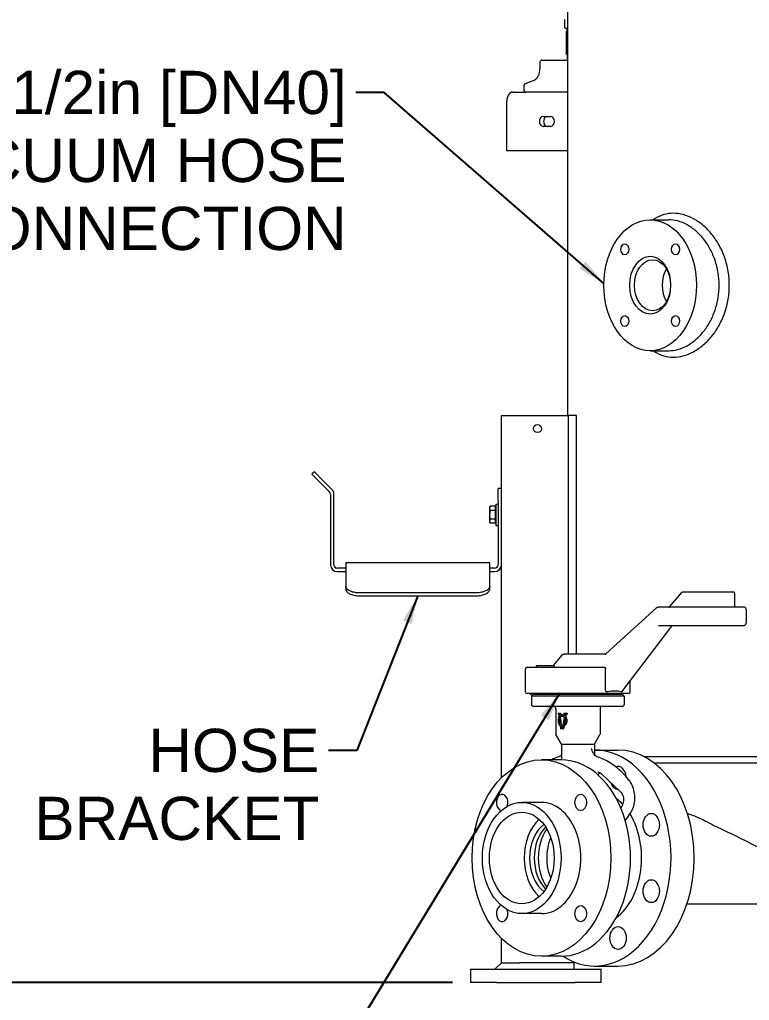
# Model space of a CAD drawing. Header units: inches. Extents: x 14 to 368, y 5 to 236.
# Drawn here: x 40.2 to 68.07, y 36.76 to 74.21 of the extents above; entities that cross this region are included whole.
import ezdxf

# ---------------------------------------------------------------- set-up
doc = ezdxf.new("R2010")
doc.units = ezdxf.units.IN
doc.header["$LTSCALE"] = 11
doc.header["$MEASUREMENT"] = 0
for name, color, linetype, lineweight in [('Dimension (ANSI)', 7, 'Continuous', 25), ('Symbol (ANSI)', 7, 'Continuous', 25), ('Visible (ANSI)', 7, 'Continuous', 50)]:
    doc.layers.add(name, color=color, linetype=linetype, lineweight=lineweight)
doc.styles.add('MEMCOR Medium', font='arial.ttf')
doc.styles.add('Standard D-E', font='arial.ttf')
doc.dimstyles.new('Default (ANSI)', dxfattribs={"dimscale": 11, "dimtxt": 0.15, "dimasz": 0.098425, "dimexe": 0.125, "dimexo": 0.0625, "dimgap": 0.031496, "dimtad": 0, "dimtih": 1, "dimtoh": 1, "dimdec": 4, "dimrnd": 1e-08, "dimzin": 3, "dimdsep": 46, "dimlunit": 5, "dimtxsty": 'MEMCOR Medium', "dimcen": 0.09, "dimdle": 0.393701, "dimclrd": 256, "dimclre": 256, "dimclrt": 256, "dimadec": 0, "dimazin": 1, "dimtfac": 0.8, "dimtofl": 0, "dimtmove": 0, "dimatfit": 3, "dimfxl": 1, "dimfrac": 1, "dimtolj": 1, "dimtzin": 4, "dimlwd": -1, "dimlwe": -1, "dimarcsym": 0})
doc.dimstyles.new('Default (ANSI)$7', dxfattribs={"dimscale": 11, "dimtxt": 0.15, "dimasz": 0.098425, "dimexe": 0.125, "dimexo": 0.0625, "dimgap": 0.031496, "dimtad": 0, "dimtih": 1, "dimtoh": 1, "dimdec": 4, "dimrnd": 1e-08, "dimzin": 3, "dimdsep": 46, "dimlunit": 5, "dimtxsty": 'MEMCOR Medium', "dimcen": 0.09, "dimdle": 0.393701, "dimclrd": 256, "dimclre": 256, "dimclrt": 256, "dimadec": 0, "dimazin": 1, "dimtfac": 0.8, "dimtofl": 0, "dimtmove": 0, "dimatfit": 3, "dimfxl": 1, "dimfrac": 1, "dimtolj": 1, "dimtzin": 4, "dimlwd": -1, "dimlwe": -1, "dimarcsym": 0})
doc.dimstyles.new('in [mm] D-E NeptuneBenson$7', dxfattribs={"dimscale": 11, "dimtxt": 0.15, "dimasz": 0.098425, "dimexe": 0.125, "dimexo": 0.063, "dimgap": 0.031496, "dimtad": 0, "dimtih": 1, "dimtoh": 1, "dimdec": 4, "dimrnd": 1e-08, "dimzin": 3, "dimdsep": 46, "dimlunit": 5, "dimtxsty": 'Standard D-E', "dimcen": 0.09, "dimdle": 0.393701, "dimclrd": 256, "dimclre": 256, "dimclrt": 256, "dimadec": 1, "dimazin": 1, "dimtfac": 1, "dimtofl": 0, "dimtmove": 0, "dimatfit": 3, "dimfxl": 1, "dimfrac": 1, "dimtolj": 1, "dimtzin": 4, "dimlwd": -1, "dimlwe": -1, "dimarcsym": 0})

# ---------------------------------------------------------------- blocks, each defined once
blk = doc.blocks.new('*D18')
at = {"layer": 'Defpoints', "color": 0, "transparency": 16777216}
for p in [(27.911, 123.456), (24.284, 37.444), (57.413, 37.444)]:
    blk.add_point(p, dxfattribs=at)
at = {"layer": 'Dimension (ANSI)', "transparency": 16777216}
for p, q in [((27.223, 123.456), (22.909, 123.456)), ((24.284, 122.373), (24.284, 84.27)), ((24.284, 38.526), (24.284, 79.085)), ((56.725, 37.444), (22.909, 37.444))]:
    blk.add_line(p, q, dxfattribs=at)
for points in [[(24.103, 122.373), (24.464, 122.373), (24.284, 123.456)], [(24.103, 38.526), (24.464, 38.526), (24.284, 37.444)]]:
    blk.add_solid(points, dxfattribs=at)
at = {"layer": 'Dimension (ANSI)', "transparency": 16777216, "char_height": 1.65, "attachment_point": 5, "style": 'MEMCOR Medium'}
for s, insert in [('\\A1; 86 in', (24.284, 82.866)), ('\\A1;[2184.7 mm]', (24.284, 80.274))]:
    blk.add_mtext(s, dxfattribs=dict(at, insert=insert))
blk = doc.blocks.new('*D19')
at = {"layer": 'Defpoints', "color": 0, "transparency": 16777216}
for p in [(34.443, 113.569), (58.822, 113.569), (57.413, 37.444)]:
    blk.add_point(p, dxfattribs=at)
at = {"layer": 'Dimension (ANSI)', "transparency": 16777216}
for p, q in [((58.135, 113.569), (33.068, 113.569)), ((34.443, 112.486), (34.443, 97.062)), ((34.443, 38.526), (34.443, 90.86)), ((56.725, 37.444), (33.068, 37.444))]:
    blk.add_line(p, q, dxfattribs=at)
for points in [[(34.262, 112.486), (34.623, 112.486), (34.443, 113.569)], [(34.262, 38.526), (34.623, 38.526), (34.443, 37.444)]]:
    blk.add_solid(points, dxfattribs=at)
at = {"layer": 'Dimension (ANSI)', "transparency": 16777216, "char_height": 1.65, "attachment_point": 5, "style": 'MEMCOR Medium'}
for s, insert in [('\\A1; 76{\\H0.8x;\\S1#8;} in', (34.443, 95.658)), ('\\A1;[1933.6 mm]', (34.443, 92.557))]:
    blk.add_mtext(s, dxfattribs=dict(at, insert=insert))

msp = doc.modelspace()

# ---------------------------------------------------------------- linework, layer by layer
at = {"layer": 'Visible (ANSI)', "linetype": 'Continuous', "lineweight": 18}
for p, q in [((61.136902, 59.09376), (61.136902, 100.81876)), ((61.012725, 74.212727), (61.012725, 73.903814)), ((61.063058, 73.871037), (61.039507, 73.884635)), ((61.085189, 73.871037), (61.063058, 73.871037)), ((61.136902, 73.871037), (61.085189, 73.871037)), ((61.115483, 73.787157), (61.115483, 73.871037)), ((61.07234, 73.759063), (61.07234, 72.903057)), ((61.115483, 73.787157), (61.095296, 73.775502)), ((61.134453, 73.787157), (61.115483, 73.787157)), ((61.136902, 73.787157), (61.134453, 73.787157)), ((60.155421, 72.665262), (61.136902, 72.665262)), ((61.115483, 72.874962), (61.095296, 72.886617)), ((61.115483, 72.874962), (61.134453, 72.874962)), ((61.115483, 72.874962), (61.115483, 72.665262)), ((61.134453, 72.874962), (61.136902, 72.874962)), ((60.071541, 72.581382), (60.071541, 72.329349)), ((59.459881, 71.685322), (59.459881, 71.52764)), ((59.832707, 71.893517), (59.509477, 71.765343)), ((59.028089, 71.44376), (59.53523, 71.44376)), ((61.136902, 71.44376), (59.53523, 71.44376)), ((58.803113, 69.198627), (58.803113, 71.09376)), ((60.191569, 70.511127), (60.478835, 70.511127)), ((60.478835, 70.136127), (60.191569, 70.136127)), ((61.136902, 69.198627), (58.803113, 69.198627)), ((64.280556, 66.56876), (64.988735, 66.56876)), ((64.280556, 61.56876), (64.988735, 61.56876)), ((58.600019, 45.259202), (58.600019, 59.09376)), ((58.600019, 59.09376), (59.290019, 59.09376)), ((59.290019, 59.09376), (61.164704, 59.09376)), ((61.466927, 59.09376), (61.164704, 59.09376)), ((61.164704, 49.977602), (61.164704, 59.09376)), ((61.466927, 49.977602), (61.466927, 59.09376)), ((51.455679, 56.940388), (51.363755, 56.848464)), ((51.455679, 56.940388), (51.809232, 56.586835)), ((51.717309, 56.494911), (51.363755, 56.848464)), ((52.124946, 56.271121), (51.809232, 56.586835)), ((51.717309, 56.494911), (52.033022, 56.179197)), ((58.600019, 56.30376), (58.470019, 56.30376)), ((58.470019, 55.80376), (58.470019, 56.30376)), ((52.071098, 56.087273), (52.071098, 53.390786)), ((52.201098, 53.390786), (52.201098, 56.087273)), ((58.147015, 55.58476), (58.169798, 55.624221)), ((58.147015, 55.58476), (58.147015, 55.543949)), ((58.147015, 55.543949), (58.147015, 55.297551)), ((58.365015, 55.628152), (58.172113, 55.628152)), ((58.365015, 55.459747), (58.172113, 55.459747)), ((58.365015, 55.628152), (58.365015, 55.543949)), ((58.365015, 55.58476), (58.390019, 55.58476)), ((58.365015, 55.543949), (58.365015, 55.459747)), ((58.365015, 55.459747), (58.365015, 55.297551)), ((58.390019, 55.70976), (58.390019, 54.89776)), ((58.390019, 55.70976), (58.470019, 55.70976)), ((58.470019, 55.80376), (58.470019, 53.390786)), ((58.147015, 55.297551), (58.147015, 55.057362)), ((58.365015, 55.135356), (58.172113, 55.135356)), ((58.365015, 55.297551), (58.365015, 55.135356)), ((58.365015, 55.135356), (58.365015, 55.057362)), ((58.147015, 55.057362), (58.147015, 55.02276)), ((58.147015, 55.02276), (58.169798, 54.983299)), ((58.365015, 54.979368), (58.172113, 54.979368)), ((58.365015, 55.057362), (58.365015, 54.979368)), ((58.365015, 55.02276), (58.390019, 55.02276)), ((58.390019, 54.89776), (58.470019, 54.89776)), ((52.652019, 53.260786), (52.331098, 53.260786)), ((52.652019, 53.460586), (52.652019, 52.57371)), ((58.152019, 53.460586), (52.652019, 53.460586)), ((58.152019, 52.57371), (58.152019, 53.460586)), ((58.340019, 53.260786), (58.152019, 53.260786)), ((52.331098, 53.130786), (52.652019, 53.130786)), ((58.152019, 53.130786), (58.340019, 53.130786)), ((52.652019, 52.57371), (52.652019, 52.463553)), ((58.152019, 52.463553), (58.152019, 52.57371)), ((57.652019, 52.320975), (53.152019, 52.320975)), ((53.152019, 52.211077), (57.652019, 52.211077)), ((65.472373, 52.333699), (65.009745, 51.784714)), ((67.090952, 52.352602), (65.512051, 52.352602)), ((67.458647, 52.352602), (67.090952, 52.352602)), ((67.512789, 51.797602), (67.512789, 52.292602)), ((62.591127, 49.991494), (64.518406, 51.751513)), ((67.29778, 51.777602), (64.583799, 51.777602)), ((67.849324, 51.777602), (67.29778, 51.777602)), ((67.955286, 51.202602), (67.955286, 51.652602)), ((63.200726, 48.542778), (65.102695, 51.051641)), ((64.592565, 51.077602), (67.29778, 51.077602)), ((67.29778, 51.077602), (67.849324, 51.077602)), ((60.901787, 49.938662), (60.567525, 49.527602)), ((60.917539, 49.953743), (60.926006, 49.95973)), ((62.560624, 49.977602), (60.981202, 49.977602)), ((59.580278, 49.477602), (59.580324, 49.477602)), ((59.580324, 49.477602), (62.535125, 49.477602)), ((59.929225, 49.517602), (59.929225, 49.487602)), ((60.044744, 49.527602), (59.939225, 49.527602)), ((60.06067, 49.527602), (60.044744, 49.527602)), ((60.500607, 49.527602), (60.06067, 49.527602)), ((60.512965, 49.527602), (60.500607, 49.527602)), ((60.619225, 49.527602), (60.512965, 49.527602)), ((60.629225, 49.487602), (60.629225, 49.517602)), ((59.520278, 48.537602), (59.520278, 49.417602)), ((62.578704, 48.605092), (62.578704, 49.417602)), ((63.51895, 48.537602), (63.51895, 48.962544)), ((59.580324, 48.477602), (59.580278, 48.477602)), ((63.45895, 48.477602), (59.580324, 48.477602)), ((59.82619, 48.453602), (59.74745, 48.374862)), ((63.29045, 48.374862), (59.74745, 48.374862)), ((59.74745, 48.374862), (59.74745, 48.059902)), ((59.82619, 48.453602), (63.21171, 48.453602)), ((61.164704, 48.453602), (61.164704, 48.477602)), ((61.25895, 48.453602), (61.25895, 48.477602)), ((61.472723, 48.453602), (61.472723, 48.477602)), ((61.565178, 48.453602), (61.565178, 48.477602)), ((61.77895, 48.453602), (61.77895, 48.477602)), ((63.21171, 48.453602), (63.29045, 48.374862)), ((63.29045, 48.374862), (63.29045, 48.059902)), ((63.21171, 47.981161), (59.82619, 47.981161)), ((60.672494, 47.902421), (60.672494, 46.923444)), ((60.761395, 47.730768), (60.836902, 47.730768)), ((60.761395, 47.730768), (60.761395, 47.68313)), ((60.783597, 47.68313), (60.761395, 47.68313)), ((60.836902, 47.68313), (60.811156, 47.68313)), ((60.836902, 47.68313), (60.836902, 47.730768)), ((60.836902, 47.730768), (60.851206, 47.730768)), ((60.836902, 47.68313), (60.851206, 47.68313)), ((60.851206, 47.730768), (60.851206, 47.68313)), ((60.906217, 47.661476), (60.920415, 47.661476)), ((60.984448, 47.730768), (60.984448, 47.68313)), ((60.984448, 47.730768), (61.098245, 47.730768)), ((61.01904, 47.68313), (60.984448, 47.68313)), ((61.040805, 47.581428), (61.055301, 47.581428)), ((61.098245, 47.68313), (61.060541, 47.68313)), ((61.098245, 47.68313), (61.098245, 47.730768)), ((61.098245, 47.730768), (61.113026, 47.730768)), ((61.098245, 47.68313), (61.113026, 47.68313)), ((61.113026, 47.730768), (61.113026, 47.68313)), ((62.365407, 47.902421), (62.365407, 46.923444)), ((60.826711, 47.567405), (60.841053, 47.567405)), ((60.884571, 47.262967), (60.870347, 47.262967)), ((60.906217, 47.207933), (60.920415, 47.207933)), ((60.990004, 47.227997), (60.975721, 47.227997)), ((60.889029, 46.543119), (60.675131, 46.913601)), ((60.958681, 47.130374), (60.857904, 47.130374)), ((60.883216, 47.178012), (60.930116, 47.178012)), ((60.958681, 47.130374), (60.972928, 47.130374)), ((62.148872, 46.543119), (62.36277, 46.913601)), ((60.889029, 46.543119), (62.148872, 46.543119)), ((60.889029, 46.543119), (60.889029, 45.943731)), ((62.148872, 46.543119), (62.148872, 46.138682)), ((62.159235, 46.31876), (63.043119, 46.31876)), ((60.878665, 45.94376), (60.127364, 45.94376)), ((64.043119, 46.06876), (79.003973, 46.06876)), ((79.266126, 45.81876), (64.43506, 45.81876)), ((62.422022, 45.410302), (63.147351, 44.724904)), ((60.127364, 44.31876), (59.376063, 44.31876)), ((63.220523, 44.22396), (63.163197, 44.097527)), ((63.370184, 43.682787), (63.51706, 43.890501)), ((65.684437, 40.44376), (73.277829, 40.44376)), ((60.127364, 40.06876), (59.376063, 40.06876)), ((58.600019, 38.19376), (58.600019, 39.128318)), ((60.878665, 38.44376), (60.127364, 38.44376)), ((61.366081, 38.224196), (61.366081, 38.19376)), ((57.412519, 37.94376), (58.412519, 37.94376)), ((57.412519, 37.94376), (57.412519, 37.44376)), ((58.600019, 38.19376), (58.350019, 37.94376)), ((58.412519, 37.94376), (61.412519, 37.94376)), ((58.600019, 38.19376), (59.290019, 38.19376)), ((61.366081, 38.19376), (59.290019, 38.19376)), ((61.366081, 38.19376), (61.366081, 37.94376)), ((61.412519, 37.94376), (62.412519, 37.94376)), ((62.159235, 38.06876), (63.043119, 38.06876)), ((62.412519, 37.44376), (62.412519, 37.94376)), ((58.412519, 37.44376), (57.412519, 37.44376)), ((58.412519, 37.44376), (61.412519, 37.44376)), ((62.412519, 37.44376), (61.412519, 37.44376))]:
    msp.add_line(p, q, dxfattribs=at)
msp.add_circle((59.977081, 58.59376), 0.155, dxfattribs=at)
for centre, radius, start, end in [((60.155421, 72.581382), 0.08388, 90, 180), ((51.941098, 56.087273), 0.26, 0, 45), ((51.941098, 56.087273), 0.13, 0, 45), ((52.331098, 53.390786), 0.26, 180, 270), ((52.331098, 53.390786), 0.13, 180, 270), ((58.340019, 53.390786), 0.26, 270, 0), ((58.340019, 53.390786), 0.13, 270, 0), ((64.994451, 51.797602), 0.02, 270, 319.8792598), ((67.532789, 51.797602), 0.02, 180, 270), ((59.580278, 49.417602), 0.06, 90, 180), ((59.919225, 49.487602), 0.01, 270, 0), ((59.939225, 49.517602), 0.01, 90, 180), ((60.619225, 49.517602), 0.01, 0, 90), ((60.639225, 49.487602), 0.01, 180, 270), ((59.580278, 48.537602), 0.06, 180, 270), ((59.850019, 48.69376), 0.28, 230.5330172, 258.1144625), ((59.850019, 48.69376), 0.28, 300.9400992, 309.4669828), ((63.45895, 48.537602), 0.06, 270, 0), ((59.82619, 48.059902), 0.07874, 180, 270), ((60.593753, 47.902421), 0.07874, 0, 90), ((62.444147, 47.902421), 0.07874, 90, 180), ((63.21171, 48.059902), 0.07874, 270, 0), ((60.692179, 46.923444), 0.019685, 180, 210), ((62.345722, 46.923444), 0.019685, 330, 0)]:
    msp.add_arc(centre, radius, start, end, dxfattribs=at)
for centre, major_axis, ratio, start_param, end_param in [((59.028089, 71.09376), (0, 0.35), 0.64278761, 0, 1.570796327), ((60.191569, 70.323627), (0, -0.1875), 0.766044443, 3.141592654, 6.283185307), ((60.352266, 70.323627), (0, 0.1875), 0.766044443, 0, 3.141592654), ((60.478835, 70.323627), (0, 0.1875), 0.766044443, 3.141592654, 6.283185307), ((65.426069, 64.06876), (0, -0.975), 0.707106781, 4.011241666, 5.413536294), ((61.51895, 46.705405), (1.873203, 1.697662), 0.412798647, 0.238248876, 0.616558969), ((61.51895, 46.814169), (0.62808, -3.843883), 0.15530946, 4.459057565, 4.486127873), ((61.51895, 47.030856), (0.62808, -3.843883), 0.15530946, 4.516556202, 4.533521908), ((61.51895, 47.030856), (-0.613527, 3.754816), 0.15530946, 1.370878981, 1.384673393), ((61.51895, 47.030856), (0.62808, 3.843883), 0.15530946, 1.42570696, 1.442672666), ((61.51895, 46.814169), (0.62808, 3.843883), 0.15530946, 1.368208323, 1.395278631), ((61.51895, 46.814169), (-0.613527, -3.754816), 0.15530946, 4.504294359, 4.532038449), ((61.51895, 46.814169), (0.62808, -3.843883), 0.15530946, 4.50278647, 4.562722717), ((61.51895, 47.030856), (0.62808, -3.843883), 0.15530946, 4.547020243, 4.626615601), ((61.51895, 47.030856), (-0.613527, 3.754816), 0.15530946, 1.402084069, 1.483588356), ((61.51895, 46.814169), (0.62808, -3.843883), 0.15530946, 4.579184167, 4.604688956), ((61.51895, 47.030856), (0.62808, -3.843883), 0.15530946, 4.639988142, 4.648737156), ((61.51895, 47.030856), (-0.613527, 3.754816), 0.15530946, 1.498043574, 1.506236003), ((61.51895, 47.030856), (0.62808, 3.843883), 0.15530946, 1.5491389, 1.557887914), ((61.51895, 47.030856), (0.62808, 3.843883), 0.15530946, 1.456171001, 1.535766359), ((61.51895, 46.814169), (0.62808, 3.843883), 0.15530946, 1.488334925, 1.513839714), ((61.51895, 46.814169), (-0.613527, -3.754816), 0.15530946, 4.627359357, 4.653474879), ((61.51895, 46.814169), (0.62808, 3.843883), 0.15530946, 1.411937228, 1.471873475), ((61.51895, 46.814169), (-0.613527, -3.754816), 0.15530946, 4.556191114, 4.605237962), ((62.159235, 42.19376), (0, 4.125), 0.707106781, 2.711262485, 6.286738481), ((63.043119, 42.19376), (0, 4.125), 0.707106781, 3.141592654, 6.283185307), ((60.878665, 42.19376), (0, -3.75), 0.707106781, 0, 3.141592654), ((63.054915, 45.251801), (0, 0.4375), 0.707106781, 4.821249869, 6.56646722), ((63.054915, 45.251801), (0, -0.4375), 0.707106781, 5.112137722, 6.276135647), ((58.627364, 44.31508), (0, -0.3125), 0.707106781, 1.086286583, 6.122805776), ((60.127364, 42.19376), (0, -2.125), 0.707106781, 0, 3.141592654), ((62.131397, 42.19376), (0, -2.57874), 0.707106781, 2.52558064, 2.654845979), ((62.131397, 42.19376), (0, -2.57874), 0.707106781, 0.486746674, 2.284047848), ((60.701888, 42.19376), (0, 1.75), 0.707106781, 0.56535343, 2.576239223), ((60.701888, 42.19376), (0, 1.45), 0.707106781, 0.489290778, 2.652301876), ((60.878665, 42.19376), (0, -1.45), 0.707106781, 3.756616118, 5.668161842), ((61.118079, 42.19376), (0, 1.574803), 0.707106781, 0.785412735, 2.356179919), ((58.627364, 40.07244), (0, -0.3125), 0.707106781, 3.301972185, 8.338491378)]:
    msp.add_ellipse(centre, major_axis=major_axis, ratio=ratio, start_param=start_param, end_param=end_param, dxfattribs=at)
for centre, major_axis in [((64.280556, 64.06876), (0, 2.5)), ((63.311806, 65.438779), (0, 0.210937)), ((65.249306, 65.438779), (0, -0.210937)), ((64.280556, 64.06876), (0, -1.105)), ((64.37248, 64.06876), (0, 0.975)), ((63.311806, 62.698741), (0, 0.210937)), ((65.249306, 62.698741), (0, -0.210937)), ((60.127364, 42.19376), (0, 3.75)), ((61.627364, 44.31508), (0, 0.3125)), ((59.376063, 42.19376), (0, 2.125)), ((59.376063, 42.19376), (0, -1.75)), ((64.321597, 43.460442), (0, 0.4375)), ((64.321597, 40.927078), (0, 0.4375)), ((61.627364, 40.07244), (0, -0.3125)), ((63.054915, 39.135719), (0, 0.4375))]:
    msp.add_ellipse(centre, major_axis=major_axis, ratio=0.707106781, dxfattribs=at)
for points, weights in [([(61.085189, 73.871037), (61.051558, 73.871037), (61.012725, 73.903814)], [2.18222620054, 2.18222620054, 2.02554940852]), ([(61.136902, 73.888316), (61.110033, 73.871037), (61.085189, 73.871037)], [2.09672972184, 2.18222620054, 2.18222620054]), ([(61.07234, 73.759063), (61.105626, 73.787157), (61.134453, 73.787157)], [3.34375465086, 3.60239497321, 3.60239497321]), ([(61.134453, 73.787157), (61.135678, 73.787157), (61.136902, 73.78711)], [3.60239497321, 3.60239497321, 3.60192817382]), ([(61.134453, 72.874962), (61.105626, 72.874962), (61.07234, 72.903057)], [3.60239497321, 3.60239497321, 3.34375465086]), ([(61.136902, 72.875009), (61.135678, 72.874962), (61.134453, 72.874962)], [3.60192817382, 3.60239497321, 3.60239497321]), ([(58.172113, 55.628152), (58.147015, 55.583028), (58.147015, 55.543949)], [1, 1.0379548493, 1]), ([(58.147015, 55.543949), (58.147015, 55.504871), (58.172113, 55.459747)], [1, 1.0379548493, 1]), ([(58.172113, 55.459747), (58.147015, 55.372827), (58.147015, 55.297551)], [1, 1.0379548493, 1]), ([(58.169798, 55.624221), (58.170925, 55.626174), (58.172113, 55.628152)], [1.00330774765, 1.00173300194, 1]), ([(58.147015, 55.297551), (58.147015, 55.222276), (58.172113, 55.135356)], [1, 1.0379548493, 1]), ([(58.172113, 55.135356), (58.147015, 55.093559), (58.147015, 55.057362)], [1, 1.0379548493, 1]), ([(58.147015, 55.057362), (58.147015, 55.021165), (58.172113, 54.979368)], [1, 1.0379548493, 1]), ([(63.229837, 44.2462), (63.208522, 44.271496), (63.186433, 44.296906)], [1.0008235683, 1.00051575515, 1.00001729957])]:
    msp.add_rational_spline(points, weights, degree=2, dxfattribs=at)
for points, knots in [([(59.832707, 71.893517), (59.858014, 71.903552), (59.882956, 71.918064), (59.930416, 71.956057), (59.952907, 71.979546), (59.993312, 72.03443), (60.01121, 72.065815), (60.040615, 72.13438), (60.052115, 72.171549), (60.067579, 72.248933), (60.071541, 72.289139), (60.071541, 72.329349)], [3.436501174, 3.436501174, 3.436501174, 3.436501174, 3.691678735, 3.691678735, 3.946856297, 3.946856297, 4.202033858, 4.202033858, 4.457211419, 4.457211419, 4.71238898, 4.71238898, 4.71238898, 4.71238898]), ([(59.509477, 71.765343), (59.502364, 71.762523), (59.496175, 71.758728), (59.484696, 71.749548), (59.479823, 71.744018), (59.472025, 71.732877), (59.469099, 71.727236), (59.464559, 71.716056), (59.462949, 71.710504), (59.460718, 71.699459), (59.460102, 71.693962), (59.459897, 71.687421), (59.459881, 71.686371), (59.459881, 71.685322)], [0.239216325, 0.239216325, 0.239216325, 0.239216325, 0.457102131, 0.457102131, 0.720951283, 0.720951283, 0.987267284, 0.987267284, 1.253583284, 1.253583284, 1.519899284, 1.519899284, 1.570796327, 1.570796327, 1.570796327, 1.570796327]), ([(59.459881, 71.52764), (59.459881, 71.5211), (59.460528, 71.51456), (59.463271, 71.501428), (59.46536, 71.494828), (59.471537, 71.481602), (59.475625, 71.474944), (59.48687, 71.462235), (59.494087, 71.456139), (59.510135, 71.447956), (59.518182, 71.445334), (59.529493, 71.443938), (59.532361, 71.44376), (59.53523, 71.44376)], [6.283185307, 6.283185307, 6.283185307, 6.283185307, 6.597344573, 6.597344573, 6.911503838, 6.911503838, 7.225663103, 7.225663103, 7.537236907, 7.537236907, 7.774795438, 7.774795438, 7.853981634, 7.853981634, 7.853981634, 7.853981634]), ([(64.391061, 61.568773), (64.409916, 61.55549), (64.428994, 61.54271), (64.558736, 61.460269), (64.67628, 61.407115), (64.917865, 61.337341), (65.041914, 61.320737), (65.286603, 61.320737), (65.415392, 61.337341), (65.676342, 61.407115), (65.808501, 61.460269), (66.066158, 61.600638), (66.191853, 61.687965), (66.42753, 61.889584), (66.537485, 62.003889), (66.734211, 62.247347), (66.827784, 62.384896), (66.994318, 62.684551), (67.067266, 62.846652), (67.185161, 63.185035), (67.230185, 63.361597), (67.289391, 63.716942), (67.303554, 63.895729), (67.303554, 64.241791), (67.289391, 64.420578), (67.230185, 64.775923), (67.185161, 64.952484), (67.067266, 65.290868), (66.994318, 65.452969), (66.827784, 65.752624), (66.734211, 65.890173), (66.537485, 66.133631), (66.42753, 66.247936), (66.191853, 66.449555), (66.066158, 66.536882), (65.808501, 66.677251), (65.676342, 66.730404), (65.415392, 66.800178), (65.286603, 66.816783), (65.041914, 66.816783), (64.917865, 66.800178), (64.67628, 66.730404), (64.558736, 66.677251), (64.428994, 66.594809), (64.409916, 66.58203), (64.391061, 66.568747)], [7.680576481, 7.680576481, 7.680576481, 7.680576481, 7.910824553, 7.910824553, 9.229246206, 9.229246206, 10.547667858, 10.547667858, 11.866089511, 11.866089511, 13.184511163, 13.184511163, 14.502932816, 14.502932816, 15.821354468, 15.821354468, 17.13984978, 17.13984978, 18.458345092, 18.458345092, 19.776840404, 19.776840404, 21.095335716, 21.095335716, 22.413831028, 22.413831028, 23.73232634, 23.73232634, 25.050821652, 25.050821652, 26.369316964, 26.369316964, 27.687738617, 27.687738617, 29.006160269, 29.006160269, 30.324581922, 30.324581922, 31.643003574, 31.643003574, 32.961425227, 32.961425227, 34.279846879, 34.279846879, 34.510094951, 34.510094951, 34.510094951, 34.510094951]), ([(64.988735, 61.56876), (65.099973, 61.56876), (65.216858, 61.583848), (65.453257, 61.647281), (65.572767, 61.695612), (65.805397, 61.823285), (65.918693, 61.902729), (66.130839, 62.086182), (66.229667, 62.190204), (66.406295, 62.411786), (66.490191, 62.536973), (66.639347, 62.809672), (66.704596, 62.957179), (66.809973, 63.26505), (66.850169, 63.425665), (66.903008, 63.748859), (66.915635, 63.911441), (66.915635, 64.226079), (66.903008, 64.38866), (66.850169, 64.711854), (66.809973, 64.87247), (66.704596, 65.180341), (66.639347, 65.327848), (66.490191, 65.600547), (66.406295, 65.725734), (66.229667, 65.947316), (66.130839, 66.051338), (65.918693, 66.234791), (65.805397, 66.314235), (65.572767, 66.441907), (65.453257, 66.490238), (65.216858, 66.553672), (65.099973, 66.56876), (64.988735, 66.56876)], [-28.7699712, -28.7699712, -28.7699712, -28.7699712, -27.571243589, -27.571243589, -26.372515978, -26.372515978, -25.173788367, -25.173788367, -23.975060756, -23.975060756, -22.776290767, -22.776290767, -21.577520778, -21.577520778, -20.378750789, -20.378750789, -19.1799808, -19.1799808, -17.981210811, -17.981210811, -16.782440822, -16.782440822, -15.583670834, -15.583670834, -14.384900845, -14.384900845, -13.186173234, -13.186173234, -11.987445622, -11.987445622, -10.788718011, -10.788718011, -9.5899904, -9.5899904, -9.5899904, -9.5899904]), ([(53.152019, 52.320975), (53.089236, 52.320975), (53.022268, 52.327706), (52.899078, 52.354742), (52.842855, 52.375007), (52.754034, 52.420961), (52.715542, 52.44971), (52.664536, 52.511161), (52.652019, 52.543823), (52.652019, 52.57371)], [3.832847683, 3.832847683, 3.832847683, 3.832847683, 4.311254504, 4.311254504, 4.789661326, 4.789661326, 5.268515739, 5.268515739, 5.747370152, 5.747370152, 5.747370152, 5.747370152]), ([(52.652019, 52.463553), (52.652019, 52.433732), (52.664535, 52.401127), (52.715541, 52.339755), (52.754033, 52.311028), (52.842855, 52.2651), (52.899078, 52.24484), (53.022268, 52.217808), (53.089236, 52.211077), (53.152019, 52.211077)], [1.918499325, 1.918499325, 1.918499325, 1.918499325, 2.397370531, 2.397370531, 2.876241737, 2.876241737, 3.354649092, 3.354649092, 3.833056446, 3.833056446, 3.833056446, 3.833056446]), ([(58.152019, 52.57371), (58.152019, 52.543823), (58.139502, 52.511161), (58.088495, 52.44971), (58.050004, 52.420961), (57.961182, 52.375007), (57.90496, 52.354742), (57.781769, 52.327706), (57.714802, 52.320975), (57.652019, 52.320975)], [1.918325214, 1.918325214, 1.918325214, 1.918325214, 2.397179627, 2.397179627, 2.876034039, 2.876034039, 3.354440861, 3.354440861, 3.832847683, 3.832847683, 3.832847683, 3.832847683]), ([(57.652019, 52.211077), (57.714802, 52.211077), (57.78177, 52.217808), (57.90496, 52.24484), (57.961182, 52.2651), (58.050005, 52.311028), (58.088497, 52.339755), (58.139503, 52.401127), (58.152019, 52.433732), (58.152019, 52.463553)], [3.833056446, 3.833056446, 3.833056446, 3.833056446, 4.311463801, 4.311463801, 4.789871156, 4.789871156, 5.268742362, 5.268742362, 5.747613568, 5.747613568, 5.747613568, 5.747613568]), ([(65.472373, 52.333699), (65.474077, 52.335722), (65.47597, 52.337682), (65.480167, 52.341391), (65.482472, 52.34314), (65.487498, 52.346305), (65.49022, 52.34772), (65.496021, 52.350072), (65.4991, 52.351007), (65.50547, 52.352273), (65.50876, 52.352602), (65.512051, 52.352602)], [4.0142572796, 4.0142572796, 4.0142572796, 4.0142572796, 4.1538836197, 4.1538836197, 4.2935099599, 4.2935099599, 4.4331363001, 4.4331363001, 4.5727626402, 4.5727626402, 4.7123889804, 4.7123889804, 4.7123889804, 4.7123889804]), ([(67.512789, 52.292602), (67.512789, 52.297659), (67.512236, 52.302716), (67.509927, 52.312763), (67.508174, 52.317758), (67.503161, 52.327516), (67.499894, 52.332295), (67.491417, 52.341005), (67.486193, 52.344951), (67.474907, 52.350216), (67.469172, 52.351844), (67.461716, 52.352532), (67.460182, 52.352602), (67.458647, 52.352602)], [6.283185307, 6.283185307, 6.283185307, 6.283185307, 6.597344573, 6.597344573, 6.911503838, 6.911503838, 7.225663103, 7.225663103, 7.535371087, 7.535371087, 7.788887149, 7.788887149, 7.853981634, 7.853981634, 7.853981634, 7.853981634]), ([(64.518406, 51.751513), (64.521733, 51.75455), (64.525295, 51.757422), (64.532892, 51.762727), (64.536927, 51.765161), (64.545431, 51.76947), (64.5499, 51.771344), (64.559179, 51.774407), (64.563989, 51.775596), (64.573799, 51.777194), (64.578799, 51.777602), (64.583799, 51.777602)], [4.1390143825, 4.1390143825, 4.1390143825, 4.1390143825, 4.2536893021, 4.2536893021, 4.3683642217, 4.3683642217, 4.4830391412, 4.4830391412, 4.5977140608, 4.5977140608, 4.7123889804, 4.7123889804, 4.7123889804, 4.7123889804]), ([(67.955286, 51.652602), (67.955286, 51.663852), (67.954045, 51.675103), (67.948981, 51.697144), (67.94516, 51.707943), (67.934594, 51.72851), (67.927837, 51.738302), (67.910837, 51.75577), (67.900527, 51.763451), (67.8786, 51.773526), (67.867483, 51.77652), (67.853838, 51.77752), (67.851581, 51.777602), (67.849324, 51.777602)], [6.283185307, 6.283185307, 6.283185307, 6.283185307, 6.597344573, 6.597344573, 6.911503838, 6.911503838, 7.225663103, 7.225663103, 7.539822369, 7.539822369, 7.802215826, 7.802215826, 7.853981634, 7.853981634, 7.853981634, 7.853981634]), ([(65.102695, 51.051641), (65.105731, 51.055646), (65.108846, 51.059148), (65.115024, 51.065131), (65.118085, 51.067612), (65.123978, 51.071642), (65.126808, 51.073192), (65.132161, 51.075536), (65.134683, 51.076333), (65.139506, 51.077365), (65.141808, 51.077602), (65.144108, 51.077602)], [3.96177956, 3.96177956, 3.96177956, 3.96177956, 4.1119014441, 4.1119014441, 4.2620233281, 4.2620233281, 4.4121452122, 4.4121452122, 4.5622670963, 4.5622670963, 4.7123889804, 4.7123889804, 4.7123889804, 4.7123889804]), ([(67.849324, 51.077602), (67.859782, 51.077602), (67.870214, 51.079425), (67.890029, 51.086277), (67.899305, 51.091436), (67.916674, 51.104635), (67.924412, 51.112964), (67.937583, 51.131554), (67.942815, 51.141932), (67.950561, 51.163378), (67.953074, 51.174459), (67.95497, 51.191283), (67.955286, 51.196942), (67.955286, 51.202602)], [4.71238898, 4.71238898, 4.71238898, 4.71238898, 4.952223352, 4.952223352, 5.205464091, 5.205464091, 5.496806774, 5.496806774, 5.81096604, 5.81096604, 6.125125305, 6.125125305, 6.283185307, 6.283185307, 6.283185307, 6.283185307]), ([(60.901787, 49.938662), (60.902653, 49.939726), (60.903542, 49.940777), (60.905378, 49.942854), (60.906324, 49.94388), (60.908292, 49.945909), (60.909312, 49.946912), (60.911451, 49.948898), (60.91257, 49.949881), (60.914941, 49.951827), (60.916193, 49.952791), (60.917539, 49.953743)], [-1.3829708948, -1.3829708948, -1.3829708948, -1.3829708948, -1.2988640278, -1.2988640278, -1.2147571607, -1.2147571607, -1.1306502936, -1.1306502936, -1.0465434266, -1.0465434266, -0.9624365595, -0.9624365595, -0.9624365595, -0.9624365595]), ([(60.926006, 49.95973), (60.929061, 49.96189), (60.932271, 49.963909), (60.938981, 49.9676), (60.942482, 49.969272), (60.949737, 49.972202), (60.953491, 49.97346), (60.961187, 49.975502), (60.965129, 49.976286), (60.973115, 49.977336), (60.977158, 49.977602), (60.981202, 49.977602)], [4.2487413714, 4.2487413714, 4.2487413714, 4.2487413714, 4.3414708932, 4.3414708932, 4.434200415, 4.434200415, 4.5269299368, 4.5269299368, 4.6196594586, 4.6196594586, 4.7123889804, 4.7123889804, 4.7123889804, 4.7123889804]), ([(62.560624, 49.977602), (62.562381, 49.977602), (62.564138, 49.977743), (62.567754, 49.978331), (62.569612, 49.978781), (62.573494, 49.980063), (62.575517, 49.980896), (62.579736, 49.983033), (62.581932, 49.984339), (62.586452, 49.987496), (62.588777, 49.989348), (62.591127, 49.991494)], [4.7123889804, 4.7123889804, 4.7123889804, 4.7123889804, 4.8270639, 4.8270639, 4.9417388195, 4.9417388195, 5.0564137391, 5.0564137391, 5.1710886587, 5.1710886587, 5.2857635783, 5.2857635783, 5.2857635783, 5.2857635783]), ([(62.535125, 49.477602), (62.540553, 49.477602), (62.546946, 49.475841), (62.556926, 49.470085), (62.562296, 49.465112), (62.569859, 49.454586), (62.573414, 49.447207), (62.577466, 49.43358), (62.578704, 49.424945), (62.578704, 49.417602)], [0.6867161973, 0.6867161973, 0.6867161973, 0.6867161973, 0.7452113325, 0.7452113325, 0.8028585154, 0.8028585154, 0.8595568244, 0.8595568244, 0.9155047418, 0.9155047418, 0.9155047418, 0.9155047418]), ([(62.609203, 48.537602), (62.604162, 48.540071), (62.599579, 48.54392), (62.589984, 48.555352), (62.585548, 48.564534), (62.579903, 48.58445), (62.578704, 48.595187), (62.578704, 48.605092)], [0.3524188435, 0.3524188435, 0.3524188435, 0.3524188435, 0.3998971673, 0.3998971673, 0.4753707886, 0.4753707886, 0.5508444098, 0.5508444098, 0.5508444098, 0.5508444098]), ([(62.630204, 48.535012), (62.6293, 48.534807), (62.62839, 48.534639), (62.623033, 48.533886), (62.618739, 48.534225), (62.612698, 48.536047), (62.610929, 48.536757), (62.609203, 48.537602)], [-1.29617262696, -1.29617262696, -1.29617262696, -1.29617262696, -1.28778700127, -1.28778700127, -1.24709347252, -1.24709347252, -1.22955910695, -1.22955910695, -1.22955910695, -1.22955910695]), ([(63.195658, 48.537602), (63.193253, 48.535791), (63.190679, 48.53465), (63.185877, 48.534036), (63.183789, 48.534308), (63.181747, 48.535012)], [-1.86116456922, -1.86116456922, -1.86116456922, -1.86116456922, -1.82482356389, -1.82482356389, -1.7951813573, -1.7951813573, -1.7951813573, -1.7951813573]), ([(60.796274, 47.581428), (60.78795, 47.564008), (60.781123, 47.543587), (60.770136, 47.493757), (60.76722, 47.463325), (60.76722, 47.406084), (60.770136, 47.375653), (60.782446, 47.319823), (60.7919, 47.294414), (60.814055, 47.255813), (60.827781, 47.239482), (60.843831, 47.227997)], [1.355250501, 1.355250501, 1.355250501, 1.355250501, 1.52647165, 1.52647165, 1.744560074, 1.744560074, 1.962648497, 1.962648497, 2.180736921, 2.180736921, 2.382291483, 2.382291483, 2.382291483, 2.382291483]), ([(61.007104, 47.618749), (60.995721, 47.628785), (60.983408, 47.637415), (60.949074, 47.65573), (60.926452, 47.661476), (60.885983, 47.661476), (60.865566, 47.65573), (60.837523, 47.637415), (60.828071, 47.628785), (60.819739, 47.618749)], [0.5277690587, 0.5277690587, 0.5277690587, 0.5277690587, 0.6542284421, 0.6542284421, 0.8722800368, 0.8722800368, 1.0903316315, 1.0903316315, 1.216791015, 1.216791015, 1.216791015, 1.216791015]), ([(60.826711, 47.567405), (60.835708, 47.5809), (60.846884, 47.592482), (60.873894, 47.6097), (60.890228, 47.614232), (60.922206, 47.614232), (60.939919, 47.6097), (60.971603, 47.592482), (60.985764, 47.5809), (60.997713, 47.567405)], [1.7442031255, 1.7442031255, 1.7442031255, 1.7442031255, 1.8953845391, 1.8953845391, 2.067686143, 2.067686143, 2.2399877468, 2.2399877468, 2.3911691605, 2.3911691605, 2.3911691605, 2.3911691605]), ([(60.913361, 47.613939), (60.899677, 47.612802), (60.885998, 47.608353), (60.861151, 47.59248), (60.850013, 47.580899), (60.841053, 47.567405)], [0.7146219705, 0.7146219705, 0.7146219705, 0.7146219705, 0.8616617995, 0.8616617995, 1.0128635573, 1.0128635573, 1.0128635573, 1.0128635573]), ([(60.920415, 47.661476), (60.940654, 47.661476), (60.963305, 47.655728), (60.993222, 47.639802), (61.001243, 47.634678), (61.008973, 47.628897)], [2.6174961105, 2.6174961105, 2.6174961105, 2.6174961105, 2.8356004907, 2.8356004907, 2.9171043443, 2.9171043443, 2.9171043443, 2.9171043443]), ([(60.975721, 47.227997), (60.995668, 47.239482), (61.014607, 47.255813), (61.047042, 47.294414), (61.062236, 47.319823), (61.082712, 47.375653), (61.087923, 47.406084), (61.087923, 47.434705), (61.087923, 47.463325), (61.082712, 47.493757), (61.064436, 47.543587), (61.053386, 47.564008), (61.040805, 47.581428)], [-0.637731409, -0.637731409, -0.637731409, -0.637731409, -0.436176847, -0.436176847, -0.218088424, -0.218088424, 0, 0, 0, 0.218088424, 0.218088424, 0.389309573, 0.389309573, 0.389309573, 0.389309573]), ([(61.055301, 47.581428), (61.067932, 47.564011), (61.079035, 47.543594), (61.097403, 47.493767), (61.102646, 47.463333), (61.102646, 47.434705), (61.102646, 47.406077), (61.097403, 47.375642), (61.076823, 47.319816), (61.061558, 47.29441), (61.029001, 47.255815), (61.009999, 47.239483), (60.990004, 47.227997)], [-0.389402906, -0.389402906, -0.389402906, -0.389402906, -0.218144971, -0.218144971, 0, 0, 0, 0.218144971, 0.218144971, 0.436289943, 0.436289943, 0.637916547, 0.637916547, 0.637916547, 0.637916547]), ([(60.834981, 47.290867), (60.830635, 47.296112), (60.826653, 47.301801), (60.813484, 47.323663), (60.805506, 47.343806), (60.795065, 47.388017), (60.792566, 47.412092), (60.792566, 47.457318), (60.795065, 47.481392), (60.801498, 47.50863), (60.802851, 47.513662), (60.804339, 47.518558)], [0.9692710526, 0.9692710526, 0.9692710526, 0.9692710526, 1.033831922, 1.033831922, 1.2061446753, 1.2061446753, 1.3784574287, 1.3784574287, 1.550770182, 1.550770182, 1.5907710028, 1.5907710028, 1.5907710028, 1.5907710028]), ([(60.809849, 47.476498), (60.807991, 47.462538), (60.807087, 47.448356), (60.807087, 47.412088), (60.809569, 47.388012), (60.818735, 47.348968), (60.824323, 47.333183), (60.83101, 47.319575)], [1.2746486476, 1.2746486476, 1.2746486476, 1.2746486476, 1.3786686967, 1.3786686967, 1.5510084197, 1.5510084197, 1.6830690867, 1.6830690867, 1.6830690867, 1.6830690867]), ([(60.944322, 47.262967), (60.931372, 47.257707), (60.918303, 47.255177), (60.894132, 47.255177), (60.88182, 47.257707), (60.870347, 47.262967)], [0.5589913231, 0.5589913231, 0.5589913231, 0.5589913231, 0.6892287143, 0.6892287143, 0.8194661055, 0.8194661055, 0.8194661055, 0.8194661055]), ([(60.878089, 47.211622), (60.887306, 47.209124), (60.896794, 47.207933), (60.915641, 47.207933), (60.925573, 47.209124), (60.9357, 47.211622)], [2.5152903054, 2.5152903054, 2.5152903054, 2.5152903054, 2.6168401105, 2.6168401105, 2.7183899156, 2.7183899156, 2.7183899156, 2.7183899156]), ([(61.028833, 47.518558), (61.031003, 47.513662), (61.032998, 47.50863), (61.042545, 47.481392), (61.046457, 47.457318), (61.046457, 47.434705), (61.046457, 47.412092), (61.042545, 47.388017), (61.027048, 47.343806), (61.015502, 47.323663), (60.997755, 47.301801), (60.992494, 47.296112), (60.986908, 47.290867)], [-0.2123135742, -0.2123135742, -0.2123135742, -0.2123135742, -0.1723127533, -0.1723127533, 0, 0, 0, 0.1723127533, 0.1723127533, 0.3446255066, 0.3446255066, 0.409186376, 0.409186376, 0.409186376, 0.409186376]), ([(60.778161, 46.060511), (60.78828, 46.063935), (60.798297, 46.068197), (60.818006, 46.078371), (60.827696, 46.084283), (60.846618, 46.097706), (60.855847, 46.105217), (60.873142, 46.121234), (60.881244, 46.129647), (60.889029, 46.138682)], [0, 0, 0, 0, 0.1227772851, 0.1227772851, 0.2455545702, 0.2455545702, 0.3683318554, 0.3683318554, 0.483325166, 0.483325166, 0.483325166, 0.483325166]), ([(62.25974, 46.060511), (62.249621, 46.063935), (62.239604, 46.068197), (62.219895, 46.078371), (62.210204, 46.084283), (62.191283, 46.097706), (62.182053, 46.105217), (62.164192, 46.121759), (62.155561, 46.130789), (62.139029, 46.150262), (62.131129, 46.160705), (62.116187, 46.182871), (62.109144, 46.194594), (62.09603, 46.219165), (62.089959, 46.232012), (62.078886, 46.25866), (62.073884, 46.27246), (62.065035, 46.300825), (62.061187, 46.31539), (62.054715, 46.34508), (62.052091, 46.360205), (62.050102, 46.375502)], [0, 0, 0, 0, 0.122777285, 0.122777285, 0.24555457, 0.24555457, 0.368331855, 0.368331855, 0.49110914, 0.49110914, 0.613886426, 0.613886426, 0.736663711, 0.736663711, 0.859440996, 0.859440996, 0.982218281, 0.982218281, 1.104995566, 1.104995566, 1.227772851, 1.227772851, 1.227772851, 1.227772851]), ([(60.778161, 46.060511), (60.686538, 46.029513), (60.596042, 45.992033), (60.504087, 45.946774), (60.501049, 45.945271), (60.498013, 45.94376)], [4.9472108609, 4.9472108609, 4.9472108609, 4.9472108609, 5.0473066125, 5.0473066125, 5.0507286225, 5.0507286225, 5.0507286225, 5.0507286225]), ([(63.494771, 45.140282), (63.425146, 45.229345), (63.352346, 45.313501), (63.201111, 45.471154), (63.122677, 45.544651), (62.960946, 45.680237), (62.87765, 45.742327), (62.707021, 45.854462), (62.619689, 45.904508), (62.441859, 45.992033), (62.351362, 46.029513), (62.25974, 46.060511)], [3.9770883415, 3.9770883415, 3.9770883415, 3.9770883415, 4.0771840931, 4.0771840931, 4.1772798448, 4.1772798448, 4.2773755965, 4.2773755965, 4.3774713482, 4.3774713482, 4.4775670999, 4.4775670999, 4.4775670999, 4.4775670999]), ([(62.283472, 45.470035), (62.293169, 45.470035), (62.302866, 45.469227), (62.322156, 45.465998), (62.33175, 45.463577), (62.350722, 45.457136), (62.3601, 45.453115), (62.378519, 45.443505), (62.38756, 45.437916), (62.405174, 45.425224), (62.413748, 45.418121), (62.422022, 45.410302)], [1.5707963268, 1.5707963268, 1.5707963268, 1.5707963268, 1.6886060513, 1.6886060513, 1.8064157758, 1.8064157758, 1.9242255003, 1.9242255003, 2.0420352248, 2.0420352248, 2.1598449493, 2.1598449493, 2.1598449493, 2.1598449493]), ([(62.371164, 45.447331), (62.348004, 45.434952), (62.325944, 45.417558), (62.299175, 45.388276), (62.292576, 45.380265), (62.286269, 45.371778)], [5.0737355627, 5.0737355627, 5.0737355627, 5.0737355627, 5.3707427125, 5.3707427125, 5.4729409373, 5.4729409373, 5.4729409373, 5.4729409373]), ([(63.51706, 43.890501), (63.563629, 43.95636), (63.602451, 44.032625), (63.661047, 44.198442), (63.680771, 44.287998), (63.699141, 44.471259), (63.697785, 44.564933), (63.67412, 44.747003), (63.651815, 44.835369), (63.58837, 44.997905), (63.547241, 45.072053), (63.497345, 45.136976), (63.496061, 45.138633), (63.494771, 45.140282)], [2.35619449, 2.35619449, 2.35619449, 2.35619449, 2.678144451, 2.678144451, 3.000768789, 3.000768789, 3.323378787, 3.323378787, 3.645995281, 3.645995281, 3.968598734, 3.968598734, 3.977088341, 3.977088341, 3.977088341, 3.977088341]), ([(63.147351, 44.724904), (63.16915, 44.704305), (63.188852, 44.6787), (63.221921, 44.619836), (63.235278, 44.586593), (63.254194, 44.515732), (63.25975, 44.478128), (63.262465, 44.402282), (63.259625, 44.364053), (63.245848, 44.290755), (63.234914, 44.2557), (63.220523, 44.22396)], [2.159844949, 2.159844949, 2.159844949, 2.159844949, 2.470230813, 2.470230813, 2.780616676, 2.780616676, 3.09100254, 3.09100254, 3.401388403, 3.401388403, 3.711774267, 3.711774267, 3.711774267, 3.711774267]), ([(65.699294, 43.898261), (65.715744, 43.893994), (65.732308, 43.88944), (65.748973, 43.884604), (65.847684, 43.855963), (65.949711, 43.817709), (66.054038, 43.772505), (66.131643, 43.73888), (66.209583, 43.701865), (66.28793, 43.66287), (66.403081, 43.605556), (66.519683, 43.543646), (66.633976, 43.484156), (66.745511, 43.426101), (66.856205, 43.369718), (66.965148, 43.319638), (67.175312, 43.223026), (67.379751, 43.124646), (67.580251, 43.025952), (67.95042, 42.84374), (68.306796, 42.660749), (68.650316, 42.48418), (68.949304, 42.330501), (69.237718, 42.181964), (69.51334, 42.042428), (69.753232, 41.920982), (69.983412, 41.806333), (70.202113, 41.700155), (70.29845, 41.653384), (70.392556, 41.608245), (70.48427, 41.564832), (70.527641, 41.544302), (70.570552, 41.52412), (70.613796, 41.503921), (70.936296, 41.353286), (71.264734, 41.207958), (71.586005, 41.07747), (71.824984, 40.980405), (72.060116, 40.891466), (72.286454, 40.812752), (72.454818, 40.754199), (72.618351, 40.701268), (72.774644, 40.654243), (72.890904, 40.619264), (73.003168, 40.587542), (73.110011, 40.55903), (73.150235, 40.548296), (73.189683, 40.538015), (73.228248, 40.528182), (73.261813, 40.519623), (73.2943, 40.5115), (73.327475, 40.503358), (73.384526, 40.489356), (73.442944, 40.475506), (73.499109, 40.462507), (73.540888, 40.452838), (73.581432, 40.443634), (73.618825, 40.435098), (73.64664, 40.428749), (73.67273, 40.422766), (73.695949, 40.417209), (73.71322, 40.413075), (73.728912, 40.409176), (73.74221, 40.405537), (73.752102, 40.402831), (73.760636, 40.400283), (73.767295, 40.397867), (73.777083, 40.394315), (73.783647, 40.390773), (73.778609, 40.388125), (73.773692, 40.38554), (73.758215, 40.38376), (73.719771, 40.38376)], [0.0321015895, 0.0321015895, 0.0321015895, 0.0321015895, 0.036712254, 0.036712254, 0.036712254, 0.0640208664, 0.0640208664, 0.0640208664, 0.0843345282, 0.0843345282, 0.0843345282, 0.1141907117, 0.1141907117, 0.1141907117, 0.1433263465, 0.1433263465, 0.1433263465, 0.1995327049, 0.1995327049, 0.1995327049, 0.3033025386, 0.3033025386, 0.3033025386, 0.3936200071, 0.3936200071, 0.3936200071, 0.4722290289, 0.4722290289, 0.4722290289, 0.5068560823, 0.5068560823, 0.5068560823, 0.5232312678, 0.5232312678, 0.5232312678, 0.6453529518, 0.6453529518, 0.6453529518, 0.7361938393, 0.7361938393, 0.7361938393, 0.8037663339, 0.8037663339, 0.8037663339, 0.8540305063, 0.8540305063, 0.8540305063, 0.8729534906, 0.8729534906, 0.8729534906, 0.8894233642, 0.8894233642, 0.8894233642, 0.9177469603, 0.9177469603, 0.9177469603, 0.9388156232, 0.9388156232, 0.9388156232, 0.9544876642, 0.9544876642, 0.9544876642, 0.9661453983, 0.9661453983, 0.9661453983, 0.974817068, 0.974817068, 0.974817068, 0.987562331, 0.987562331, 0.987562331, 1, 1, 1, 1]), ([(60.485553, 41.418799), (60.465262, 41.470735), (60.447025, 41.524219), (60.384092, 41.738325), (60.355668, 41.908185), (60.338358, 42.25182), (60.34947, 42.425539), (60.403623, 42.72338), (60.43921, 42.850101), (60.485553, 42.968721)], [2.636821631, 2.636821631, 2.636821631, 2.636821631, 2.747634715, 2.747634715, 3.07047248, 3.07047248, 3.393270366, 3.393270366, 3.646363677, 3.646363677, 3.646363677, 3.646363677])]:
    msp.add_open_spline(points, degree=3, knots=knots, dxfattribs=at)
for points in [[(62.630204, 48.535012), (62.634142, 48.535904), (62.638083, 48.536767), (62.642026, 48.537602)], [(63.173852, 48.537602), (63.176529, 48.536767), (63.179161, 48.535904), (63.181747, 48.535012)], [(63.200722, 48.542789), (63.199161, 48.540733), (63.19746, 48.538959), (63.195658, 48.537602)], [(60.884571, 47.262967), (60.893803, 47.258728), (60.903584, 47.256262), (60.91336, 47.255465)], [(60.935244, 47.208884), (60.930195, 47.208245), (60.925238, 47.207933), (60.920415, 47.207933)], [(63.186433, 44.296906), (63.185925, 44.297491), (63.185427, 44.298027), (63.184955, 44.2985)], [(63.331737, 43.617621), (63.343175, 43.640989), (63.356072, 43.662829), (63.370184, 43.682787)]]:
    msp.add_open_spline(points, degree=3, dxfattribs=at)

# ---------------------------------------------------------------- texts
at = {"layer": 'Symbol (ANSI)', "char_height": 1.65000005, "attachment_point": 3, "line_spacing_factor": 0.944221, "style": 'Standard D-E'}
for s, insert, width in [('\\fArial|b0|i0;1 1/2in [DN40] \\P\\fArial|b0|i0;VACUUM HOSE\\P\\fArial|b0|i0;CONNECTION\\P', (52.690016, 72.257404), 17.16654085), ('\\fArial|b0|i0;HOSE\\P\\fArial|b0|i0;BRACKET', (51.64554, 47.129396), 10.89100688)]:
    msp.add_mtext(s, dxfattribs=dict(at, insert=insert, width=width))

# ---------------------------------------------------------------- dimensions: what is measured, and where the dimension line sits
at = {"layer": 'Dimension (ANSI)'}
for base, p1, p2, text, picture, middle in [((24.283568, 37.44376), (27.91069, 123.455885), (57.412519, 37.44376), ' <> in\\X[2184.7 mm]', '*D18', (24.283568, 81.677382)), ((34.442716, 113.56876), (57.412519, 37.44376), (58.82249, 113.56876), ' <> in\\X[1933.6 mm]', '*D19', (34.442716, 93.960885))]:
    dim = msp.add_linear_dim(base=base, p1=p1, p2=p2, angle=90, text=text, dimstyle='Default (ANSI)', override={"dimgap": 0.031496, "dimdec": 4, "dimpost": '', "dimtol": 0, "dimlim": 0, "dimtp": 0, "dimtm": 0, "dimtdec": 2, "dimatfit": 1}, dxfattribs=at)
    dim.commit()
    dim.dimension.update_dxf_attribs({"geometry": picture, "text_midpoint": middle, "dimtype": 160})

# ---------------------------------------------------------------- leaders
at = {"layer": 'Symbol (ANSI)', "annotation_type": 0, "has_hookline": 1, "hookline_direction": 1}
for points, dimstyle, text_width in [([(62.513316, 64.129816), (54.11915, 71.432404), (53.036473, 71.432404)], 'in [mm] D-E NeptuneBenson$7', 17.027866), ([(55.402019, 52.211077), (53.074673, 46.304396), (51.991996, 46.304396)], 'in [mm] D-E NeptuneBenson$7', 10.672101), ([(60.816853, 48.477602), (49.739297, 30.274543), (48.65662, 30.274543)], 'Default (ANSI)$7', 14.942293)]:
    msp.add_leader(points, dimstyle=dimstyle, override={"dimtad": 0}, dxfattribs=dict(at, text_width=text_width))

doc.saveas('drawing.dxf')
